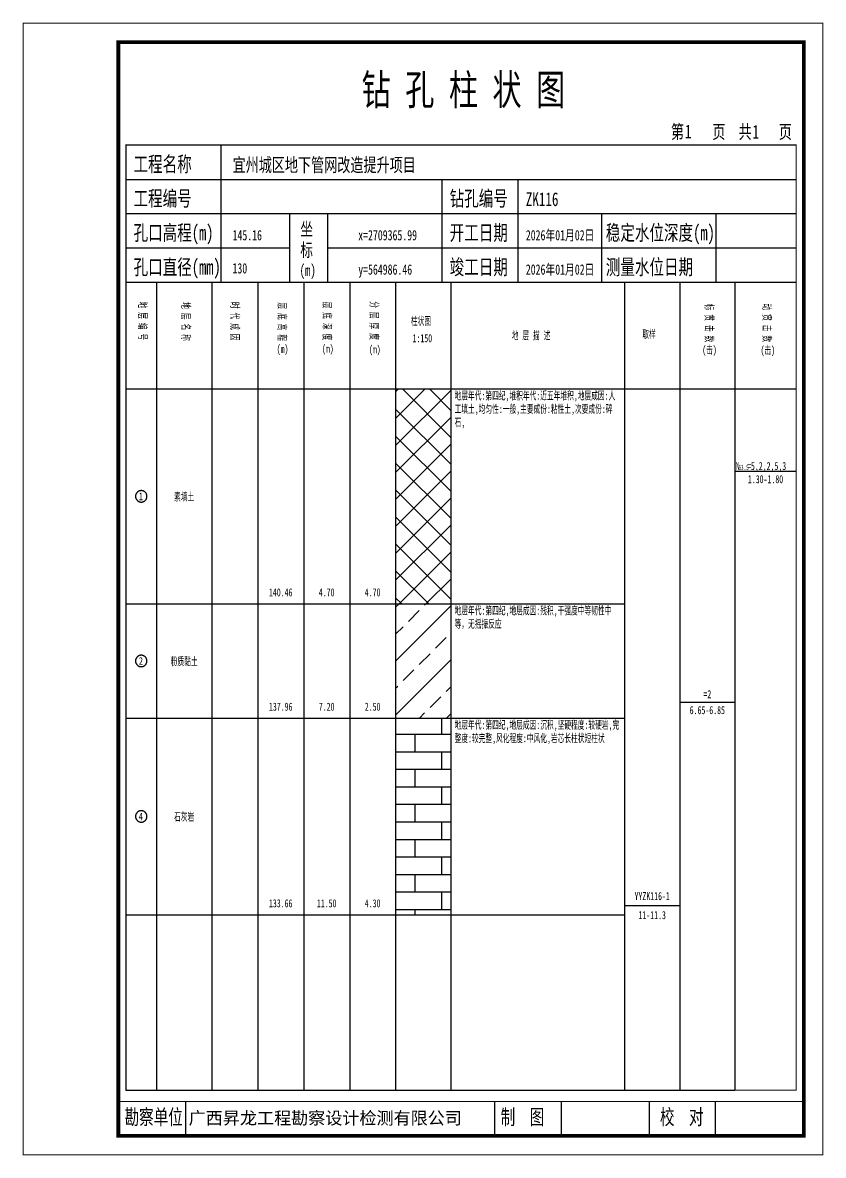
# Model space of a CAD drawing. Header units: millimetres. Extents: x 0 to 2711117, y 0 to 567555.
# Drawn here: x 30507.9 to 30718.2, y -0.1 to 297.1 of the extents above; entities that cross this region are included whole.
import ezdxf
from ezdxf.enums import TextEntityAlignment as Align

# ---------------------------------------------------------------- set-up
doc = ezdxf.new("R2010")
doc.units = ezdxf.units.MM
doc.layers.add('GICAD_POU_TEXTS', color=7, linetype='Continuous')
doc.layers.add('勘察点图例', color=7, linetype='Continuous')
doc.styles.add('HEAD_FONT', font='simfang.ttf', dxfattribs={"width": 0.6})
doc.styles.add('HEAD_FONT2', font='simfang.ttf', dxfattribs={"width": 0.6})
doc.styles.add('HT', font='simhei.ttf')
doc.styles.add('LZ_FONT', font='simfang.ttf', dxfattribs={"width": 0.7, "height": 8})
doc.styles.add('成果图图块', font='simfang.ttf', dxfattribs={"height": 2.5})
doc.styles.add('成果图表体', font='simfang.ttf', dxfattribs={"width": 0.6, "height": 2.1})

# ---------------------------------------------------------------- blocks, each defined once
blk = doc.blocks.new('ZK116')
for p, q in [((52, 229), (52, 265)), ((27, 256), (203, 256)), ((110, 229), (110, 256)), ((130, 229), (130, 256)), ((27, 247), (203, 247)), ((70, 229), (70, 247)), ((80, 229), (80, 247)), ((152, 229), (152, 247)), ((182, 229), (182, 247)), ((27, 238), (70, 238)), ((80, 238), (203, 238)), ((27, 229), (35.05, 229)), ((35.05, 229), (35.05, 17)), ((35.05, 229), (49.53, 229)), ((49.53, 229), (49.53, 17)), ((49.53, 229), (61.6, 229)), ((61.6, 229), (61.6, 17)), ((61.6, 229), (73.68, 229)), ((73.68, 229), (73.68, 17)), ((73.68, 229), (85.75, 229)), ((85.75, 229), (85.75, 17)), ((85.75, 229), (97.82, 229)), ((97.82, 229), (97.82, 17)), ((97.82, 229), (112.3, 229)), ((112.3, 229), (112.3, 17)), ((112.3, 229), (157.93, 229)), ((157.93, 229), (157.93, 17)), ((157.93, 229), (172.42, 229)), ((172.42, 229), (172.42, 17)), ((172.42, 229), (186.9, 229)), ((186.9, 229), (186.9, 17)), ((186.9, 229), (203, 229)), ((27, 201), (203, 201)), ((27, 17), (35.05, 17)), ((35.05, 17), (49.53, 17)), ((49.53, 17), (61.6, 17)), ((61.6, 17), (73.68, 17)), ((73.68, 17), (85.75, 17)), ((85.75, 17), (97.82, 17)), ((97.82, 17), (112.3, 17)), ((112.3, 17), (157.93, 17)), ((157.93, 17), (172.42, 17)), ((172.42, 17), (186.9, 17)), ((42.74, 4.95), (42.74, 13.95)), ((42.74, 4.95), (42.74, 13.95)), ((123.83, 4.95), (123.83, 13.95)), ((141.38, 4.95), (141.38, 13.95)), ((164.48, 4.95), (164.48, 13.95)), ((181.84, 4.95), (181.84, 13.95)), ((181.84, 4.95), (181.84, 13.95))]:
    blk.add_line(p, q)
for points, const_width in [([(0, 0), (210, 0), (210, 297), (0, 297)], 0.25), ([(25, 5), (205, 5), (205, 292), (25, 292)], 1), ([(27, 265), (203, 265), (203, 17), (27, 17)], 0.3)]:
    blk.add_lwpolyline(points, close=True, dxfattribs=dict(const_width=const_width))
at = {"const_width": 0.3}
for points in [[(27, 229), (203, 229)], [(25, 14), (205, 14)]]:
    blk.add_lwpolyline(points, dxfattribs=at)
at = {"style": 'LZ_FONT', "width": 0.7}
for s, height, p in [('钻 孔 柱 状 图', 8, (88.9, 275.54)), ('第', 3.6, (170.12, 266.7)), ('页', 3.6, (180.96, 266.7)), ('共', 3.6, (187.88, 266.7)), ('页', 3.6, (198.44, 266.7)), ('1', 3.6, (173.78, 266.75)), ('1', 3.6, (191.54, 266.7)), ('工程名称', 4, (29, 258)), ('宜州城区地下管网改造提升项目', 3.6, (55, 258)), ('工程编号', 4, (29, 249)), ('钻孔编号', 4, (112, 249)), ('ZK116', 3.6, (132, 249)), ('孔口高程(m)', 4, (29, 240)), ('坐', 3.5, (72.79, 241.24)), ('开工日期', 4, (112, 240)), ('稳定水位深度(m)', 4, (153, 240)), ('145.16', 2.7, (55, 240)), ('x=2709365.99', 2.7, (88, 240)), ('2026年01月02日', 2.7, (132, 240)), ('标', 3.5, (72.79, 235.7)), ('孔口直径(mm)', 4, (29, 231)), ('竣工日期', 4, (112, 231)), ('测量水位日期', 4, (153, 231)), ('130', 2.7, (54.98, 231.31)), ('(m) ', 3, (72.59, 230.65)), ('y=564986.46', 2.7, (88, 231)), ('2026年01月02日', 2.7, (132, 231)), ('勘察单位', 4, (26.65, 7.95)), ('制  图', 4, (125.4, 7.95)), ('校  对', 4, (167.22, 7.95))]:
    blk.add_text(s, height=height, dxfattribs=at).set_placement(p)
at = {"style": 'HT'}
blk.add_text('广西昇龙工程勘察设计检测有限公司', height=3.2865, dxfattribs=at).set_placement((43.48, 8.02))
at = {"char_height": 2.1, "width": 22.806, "attachment_point": 1, "rotation": 270, "style": 'HEAD_FONT'}
for s, insert in [('地 层 编 号', (32.46, 223.92)), ('地 层 名 称', (43.79, 223.76)), ('时 代 成 因', (56.67, 223.83)), ('层 底 高 程', (69.07, 223.71)), ('层 底 深 度', (80.9, 223.91)), ('分 层 厚 度', (93.26, 224.01)), ('标 贯 击 数', (181.21, 223.37)), ('动 贯 击 数', (196.38, 223.43))]:
    blk.add_mtext(s, dxfattribs=dict(at, insert=insert))
at = {"char_height": 2.1, "attachment_point": 1}
for s, insert, width, style in [('柱状图', (101.82, 219.87), 7.855, 'HEAD_FONT2'), ('1:150', (102.26, 215.36), 6.9223, 'HEAD_FONT2'), ('地 层 描 述', (128.29, 216.11), 22.0781, 'HEAD_FONT2'), ('取样', (162.58, 216.44), 7.855, 'HEAD_FONT2'), ('(m)', (66.58, 212.56), 4.7944, 'HEAD_FONT'), ('(m)', (78.47, 212.61), 4.7944, 'HEAD_FONT'), ('(m)', (90.81, 212.43), 4.7944, 'HEAD_FONT'), ('(击)', (178.33, 212.31), 7.855, 'HEAD_FONT2'), ('(击)', (193.64, 212.22), 7.855, 'HEAD_FONT2')]:
    blk.add_mtext(s, dxfattribs=dict(at, insert=insert, width=width, style=style))
blk = doc.blocks.new('ZK116_0')
at = {"color": 7}
blk.add_polyline3d([(-1.5, 0.02, 0), (-1.5, -0.06, 0), (-1.49, -0.13, 0), (-1.48, -0.2, 0), (-1.47, -0.28, 0), (-1.46, -0.35, 0), (-1.44, -0.42, 0), (-1.41, -0.49, 0), (-1.39, -0.56, 0), (-1.36, -0.63, 0), (-1.32, -0.69, 0), (-1.29, -0.76, 0), (-1.25, -0.82, 0), (-1.2, -0.88, 0), (-1.16, -0.94, 0), (-1.11, -0.99, 0), (-1.06, -1.04, 0), (-1.01, -1.1, 0), (-0.95, -1.14, 0), (-0.89, -1.19, 0), (-0.83, -1.23, 0), (-0.77, -1.27, 0), (-0.71, -1.31, 0), (-0.64, -1.34, 0), (-0.57, -1.37, 0), (-0.51, -1.4, 0), (-0.44, -1.42, 0), (-0.36, -1.44, 0), (-0.29, -1.46, 0), (-0.22, -1.47, 0), (-0.15, -1.48, 0), (-0.07, -1.48, 0), (0, -1.48, 0), (0.07, -1.48, 0), (0.15, -1.48, 0), (0.22, -1.47, 0), (0.29, -1.46, 0), (0.36, -1.44, 0), (0.44, -1.42, 0), (0.51, -1.4, 0), (0.57, -1.37, 0), (0.64, -1.34, 0), (0.71, -1.31, 0), (0.77, -1.27, 0), (0.83, -1.23, 0), (0.89, -1.19, 0), (0.95, -1.14, 0), (1.01, -1.1, 0), (1.06, -1.04, 0), (1.11, -0.99, 0), (1.16, -0.94, 0), (1.2, -0.88, 0), (1.25, -0.82, 0), (1.29, -0.76, 0), (1.32, -0.69, 0), (1.36, -0.63, 0), (1.39, -0.56, 0), (1.41, -0.49, 0), (1.44, -0.42, 0), (1.46, -0.35, 0), (1.47, -0.28, 0), (1.48, -0.2, 0), (1.49, -0.13, 0), (1.5, -0.06, 0), (1.5, 0.02, 0), (1.5, 0.09, 0), (1.49, 0.16, 0), (1.48, 0.24, 0), (1.47, 0.31, 0), (1.46, 0.38, 0), (1.44, 0.45, 0), (1.41, 0.52, 0), (1.39, 0.59, 0), (1.36, 0.66, 0), (1.32, 0.72, 0), (1.29, 0.79, 0), (1.25, 0.85, 0), (1.2, 0.91, 0), (1.16, 0.97, 0), (1.11, 1.02, 0), (1.06, 1.08, 0), (1.01, 1.13, 0), (0.95, 1.18, 0), (0.89, 1.22, 0), (0.83, 1.26, 0), (0.77, 1.3, 0), (0.71, 1.34, 0), (0.64, 1.37, 0), (0.57, 1.4, 0), (0.51, 1.43, 0), (0.44, 1.45, 0), (0.36, 1.47, 0), (0.29, 1.49, 0), (0.22, 1.5, 0), (0.15, 1.51, 0), (0.07, 1.51, 0), (0, 1.52, 0), (-0.07, 1.51, 0), (-0.15, 1.51, 0), (-0.22, 1.5, 0), (-0.29, 1.49, 0), (-0.36, 1.47, 0), (-0.44, 1.45, 0), (-0.51, 1.43, 0), (-0.57, 1.4, 0), (-0.64, 1.37, 0), (-0.71, 1.34, 0), (-0.77, 1.3, 0), (-0.83, 1.26, 0), (-0.89, 1.22, 0), (-0.95, 1.18, 0), (-1.01, 1.13, 0), (-1.06, 1.08, 0), (-1.11, 1.02, 0), (-1.16, 0.97, 0), (-1.2, 0.91, 0), (-1.25, 0.85, 0), (-1.29, 0.79, 0), (-1.32, 0.72, 0), (-1.36, 0.66, 0), (-1.39, 0.59, 0), (-1.41, 0.52, 0), (-1.44, 0.45, 0), (-1.46, 0.38, 0), (-1.47, 0.31, 0), (-1.48, 0.24, 0), (-1.49, 0.16, 0), (-1.5, 0.09, 0), (-1.5, 0.02, 0)], dxfattribs=at)
at = {"layer": 'GICAD_POU_TEXTS', "color": 7, "style": '成果图图块', "width": 0.7}
blk.add_text('1', height=2, dxfattribs=at).set_placement((-0.09, -0.99), align=Align.CENTER)
blk = doc.blocks.new('ZK116_1')
at = {"color": 7}
blk.add_polyline3d([(-1.5, 0.02, 0), (-1.5, -0.06, 0), (-1.49, -0.13, 0), (-1.48, -0.2, 0), (-1.47, -0.28, 0), (-1.46, -0.35, 0), (-1.44, -0.42, 0), (-1.41, -0.49, 0), (-1.39, -0.56, 0), (-1.36, -0.63, 0), (-1.32, -0.69, 0), (-1.29, -0.76, 0), (-1.25, -0.82, 0), (-1.2, -0.88, 0), (-1.16, -0.94, 0), (-1.11, -0.99, 0), (-1.06, -1.04, 0), (-1.01, -1.1, 0), (-0.95, -1.14, 0), (-0.89, -1.19, 0), (-0.83, -1.23, 0), (-0.77, -1.27, 0), (-0.71, -1.31, 0), (-0.64, -1.34, 0), (-0.57, -1.37, 0), (-0.51, -1.4, 0), (-0.44, -1.42, 0), (-0.36, -1.44, 0), (-0.29, -1.46, 0), (-0.22, -1.47, 0), (-0.15, -1.48, 0), (-0.07, -1.48, 0), (0, -1.48, 0), (0.07, -1.48, 0), (0.15, -1.48, 0), (0.22, -1.47, 0), (0.29, -1.46, 0), (0.36, -1.44, 0), (0.44, -1.42, 0), (0.51, -1.4, 0), (0.57, -1.37, 0), (0.64, -1.34, 0), (0.71, -1.31, 0), (0.77, -1.27, 0), (0.83, -1.23, 0), (0.89, -1.19, 0), (0.95, -1.14, 0), (1.01, -1.1, 0), (1.06, -1.04, 0), (1.11, -0.99, 0), (1.16, -0.94, 0), (1.2, -0.88, 0), (1.25, -0.82, 0), (1.29, -0.76, 0), (1.32, -0.69, 0), (1.36, -0.63, 0), (1.39, -0.56, 0), (1.41, -0.49, 0), (1.44, -0.42, 0), (1.46, -0.35, 0), (1.47, -0.28, 0), (1.48, -0.2, 0), (1.49, -0.13, 0), (1.5, -0.06, 0), (1.5, 0.02, 0), (1.5, 0.09, 0), (1.49, 0.16, 0), (1.48, 0.24, 0), (1.47, 0.31, 0), (1.46, 0.38, 0), (1.44, 0.45, 0), (1.41, 0.52, 0), (1.39, 0.59, 0), (1.36, 0.66, 0), (1.32, 0.72, 0), (1.29, 0.79, 0), (1.25, 0.85, 0), (1.2, 0.91, 0), (1.16, 0.97, 0), (1.11, 1.02, 0), (1.06, 1.08, 0), (1.01, 1.13, 0), (0.95, 1.18, 0), (0.89, 1.22, 0), (0.83, 1.26, 0), (0.77, 1.3, 0), (0.71, 1.34, 0), (0.64, 1.37, 0), (0.57, 1.4, 0), (0.51, 1.43, 0), (0.44, 1.45, 0), (0.36, 1.47, 0), (0.29, 1.49, 0), (0.22, 1.5, 0), (0.15, 1.51, 0), (0.07, 1.51, 0), (0, 1.52, 0), (-0.07, 1.51, 0), (-0.15, 1.51, 0), (-0.22, 1.5, 0), (-0.29, 1.49, 0), (-0.36, 1.47, 0), (-0.44, 1.45, 0), (-0.51, 1.43, 0), (-0.57, 1.4, 0), (-0.64, 1.37, 0), (-0.71, 1.34, 0), (-0.77, 1.3, 0), (-0.83, 1.26, 0), (-0.89, 1.22, 0), (-0.95, 1.18, 0), (-1.01, 1.13, 0), (-1.06, 1.08, 0), (-1.11, 1.02, 0), (-1.16, 0.97, 0), (-1.2, 0.91, 0), (-1.25, 0.85, 0), (-1.29, 0.79, 0), (-1.32, 0.72, 0), (-1.36, 0.66, 0), (-1.39, 0.59, 0), (-1.41, 0.52, 0), (-1.44, 0.45, 0), (-1.46, 0.38, 0), (-1.47, 0.31, 0), (-1.48, 0.24, 0), (-1.49, 0.16, 0), (-1.5, 0.09, 0), (-1.5, 0.02, 0)], dxfattribs=at)
at = {"layer": 'GICAD_POU_TEXTS', "color": 7, "style": '成果图图块', "width": 0.7}
blk.add_text('2', height=2, dxfattribs=at).set_placement((-0.09, -0.99), align=Align.CENTER)
blk = doc.blocks.new('ZK116_2')
at = {"color": 7}
blk.add_polyline3d([(-1.5, 0.02, 0), (-1.5, -0.06, 0), (-1.49, -0.13, 0), (-1.48, -0.2, 0), (-1.47, -0.28, 0), (-1.46, -0.35, 0), (-1.44, -0.42, 0), (-1.41, -0.49, 0), (-1.39, -0.56, 0), (-1.36, -0.63, 0), (-1.32, -0.69, 0), (-1.29, -0.76, 0), (-1.25, -0.82, 0), (-1.2, -0.88, 0), (-1.16, -0.94, 0), (-1.11, -0.99, 0), (-1.06, -1.04, 0), (-1.01, -1.1, 0), (-0.95, -1.14, 0), (-0.89, -1.19, 0), (-0.83, -1.23, 0), (-0.77, -1.27, 0), (-0.71, -1.31, 0), (-0.64, -1.34, 0), (-0.57, -1.37, 0), (-0.51, -1.4, 0), (-0.44, -1.42, 0), (-0.36, -1.44, 0), (-0.29, -1.46, 0), (-0.22, -1.47, 0), (-0.15, -1.48, 0), (-0.07, -1.48, 0), (0, -1.48, 0), (0.07, -1.48, 0), (0.15, -1.48, 0), (0.22, -1.47, 0), (0.29, -1.46, 0), (0.36, -1.44, 0), (0.44, -1.42, 0), (0.51, -1.4, 0), (0.57, -1.37, 0), (0.64, -1.34, 0), (0.71, -1.31, 0), (0.77, -1.27, 0), (0.83, -1.23, 0), (0.89, -1.19, 0), (0.95, -1.14, 0), (1.01, -1.1, 0), (1.06, -1.04, 0), (1.11, -0.99, 0), (1.16, -0.94, 0), (1.2, -0.88, 0), (1.25, -0.82, 0), (1.29, -0.76, 0), (1.32, -0.69, 0), (1.36, -0.63, 0), (1.39, -0.56, 0), (1.41, -0.49, 0), (1.44, -0.42, 0), (1.46, -0.35, 0), (1.47, -0.28, 0), (1.48, -0.2, 0), (1.49, -0.13, 0), (1.5, -0.06, 0), (1.5, 0.02, 0), (1.5, 0.09, 0), (1.49, 0.16, 0), (1.48, 0.24, 0), (1.47, 0.31, 0), (1.46, 0.38, 0), (1.44, 0.45, 0), (1.41, 0.52, 0), (1.39, 0.59, 0), (1.36, 0.66, 0), (1.32, 0.72, 0), (1.29, 0.79, 0), (1.25, 0.85, 0), (1.2, 0.91, 0), (1.16, 0.97, 0), (1.11, 1.02, 0), (1.06, 1.08, 0), (1.01, 1.13, 0), (0.95, 1.18, 0), (0.89, 1.22, 0), (0.83, 1.26, 0), (0.77, 1.3, 0), (0.71, 1.34, 0), (0.64, 1.37, 0), (0.57, 1.4, 0), (0.51, 1.43, 0), (0.44, 1.45, 0), (0.36, 1.47, 0), (0.29, 1.49, 0), (0.22, 1.5, 0), (0.15, 1.51, 0), (0.07, 1.51, 0), (0, 1.52, 0), (-0.07, 1.51, 0), (-0.15, 1.51, 0), (-0.22, 1.5, 0), (-0.29, 1.49, 0), (-0.36, 1.47, 0), (-0.44, 1.45, 0), (-0.51, 1.43, 0), (-0.57, 1.4, 0), (-0.64, 1.37, 0), (-0.71, 1.34, 0), (-0.77, 1.3, 0), (-0.83, 1.26, 0), (-0.89, 1.22, 0), (-0.95, 1.18, 0), (-1.01, 1.13, 0), (-1.06, 1.08, 0), (-1.11, 1.02, 0), (-1.16, 0.97, 0), (-1.2, 0.91, 0), (-1.25, 0.85, 0), (-1.29, 0.79, 0), (-1.32, 0.72, 0), (-1.36, 0.66, 0), (-1.39, 0.59, 0), (-1.41, 0.52, 0), (-1.44, 0.45, 0), (-1.46, 0.38, 0), (-1.47, 0.31, 0), (-1.48, 0.24, 0), (-1.49, 0.16, 0), (-1.5, 0.09, 0), (-1.5, 0.02, 0)], dxfattribs=at)
at = {"layer": 'GICAD_POU_TEXTS', "color": 7, "style": '成果图图块', "width": 0.7}
blk.add_text('4', height=2, dxfattribs=at).set_placement((-0.09, -0.99), align=Align.CENTER)

msp = doc.modelspace()

# ---------------------------------------------------------------- hatches: boundary and pattern name
at = {"layer": '勘察点图例'}
h = msp.add_hatch(dxfattribs=at)
h.set_pattern_fill('GKSTT', color=256, scale=0.5, style=0, pattern_type=2)
h.set_pattern_definition([(45, (0, 0), (-3.5355339, 3.5355339), []), (135, (0, 0), (-3.5355339, -3.5355339), [])])
h.paths.add_polyline_path([(30605.87, 144.6), (30620.35, 144.6), (30620.35, 201), (30605.87, 201)])
h = msp.add_hatch(dxfattribs=at)
h.set_pattern_fill('GKFZNT', color=256, scale=0.5, style=0, pattern_type=2)
h.set_pattern_definition([(45, (0, 0), (-7.0710678, 7.0710678), []), (45, (7.071, 0), (-7.0710678, 7.0710678), [4, -2])])
h.paths.add_polyline_path([(30605.87, 114.6), (30620.35, 114.6), (30620.35, 144.6), (30605.87, 144.6)])
h = msp.add_hatch(dxfattribs=at)
h.set_pattern_fill('GKSHY', color=256, scale=0.5, style=0, pattern_type=2)
h.set_pattern_definition([(0, (0, 0), (0, 4.6), []), (90, (0, 0), (-7, 4.6), [4.6, -4.6])])
h.paths.add_polyline_path([(30605.87, 63), (30620.35, 63), (30620.35, 114.6), (30605.87, 114.6)])

# ---------------------------------------------------------------- linework, layer by layer
for p, q in [((30694.96, 179.4), (30711.05, 179.4)), ((30535.05, 144.6), (30620.35, 144.6)), ((30620.35, 144.6), (30665.98, 144.6)), ((30680.47, 118.8), (30694.96, 118.8)), ((30535.05, 114.6), (30620.35, 114.6)), ((30620.35, 114.6), (30665.98, 114.6)), ((30665.98, 65.4), (30680.47, 65.4)), ((30535.05, 63), (30620.35, 63)), ((30620.35, 63), (30665.98, 63))]:
    msp.add_line(p, q, dxfattribs=at)

# ---------------------------------------------------------------- block references
for name, p in [('ZK116', (30508.05, 0)), ('ZK116_0', (30539.07, 172.8)), ('ZK116_1', (30539.07, 129.6)), ('ZK116_2', (30539.07, 88.8))]:
    msp.add_blockref(name, p, dxfattribs=at)

# ---------------------------------------------------------------- texts
at = {"layer": '勘察点图例', "style": '成果图表体', "width": 0.6}
for s, height, p in [('N', 2.1, (30695.16, 179.72)), ('63.5', 1.4, (30695.86, 179.72)), ('=', 2.1, (30698.16, 179.72))]:
    msp.add_text(s, height=height, dxfattribs=at).set_placement(p)
for s, p in [('1.30-1.80', (30703, 177.3)), ('素填土', (30550.34, 172.8)), ('140.46', (30575.69, 147.6)), ('4.70', (30587.76, 147.6)), ('4.70', (30599.83, 147.6)), ('粉质黏土', (30550.34, 129.6)), ('=2', (30687.71, 120.9)), ('137.96', (30575.69, 117.6)), ('7.20', (30587.76, 117.6)), ('2.50', (30599.83, 117.6)), ('6.65-6.85', (30687.71, 116.7)), ('石灰岩', (30550.34, 88.8)), ('YYZK116-1', (30673.23, 67.9)), ('133.66', (30575.69, 66)), ('11.50', (30587.76, 66)), ('4.30', (30599.83, 66)), ('11-11.3', (30673.23, 62.9))]:
    msp.add_text(s, height=2.1, dxfattribs=at).set_placement(p, align=Align.MIDDLE)
at = {"layer": '勘察点图例', "char_height": 2.1, "attachment_point": 1, "style": '成果图表体'}
for s, insert, width in [('地层年代:第四纪,堆积年代:近五年堆积,地层成因:人工填土,均匀性:一般,主要成份:粘性土,次要成份:碎石,', (30621.35, 200.3), 43.6296), ('5,2,2,5,3', (30699.16, 181.82), 4), ('地层年代:第四纪,地层成因:残积,干强度中等韧性中等，无摇振反应', (30621.35, 143.9), 43.6296), ('地层年代:第四纪,地层成因:沉积,坚硬程度:较硬岩,完整度:较完整,风化程度:中风化,岩芯长柱状短柱状', (30621.35, 113.9), 43.6296)]:
    msp.add_mtext(s, dxfattribs=dict(at, insert=insert, width=width))

doc.saveas('drawing.dxf')
